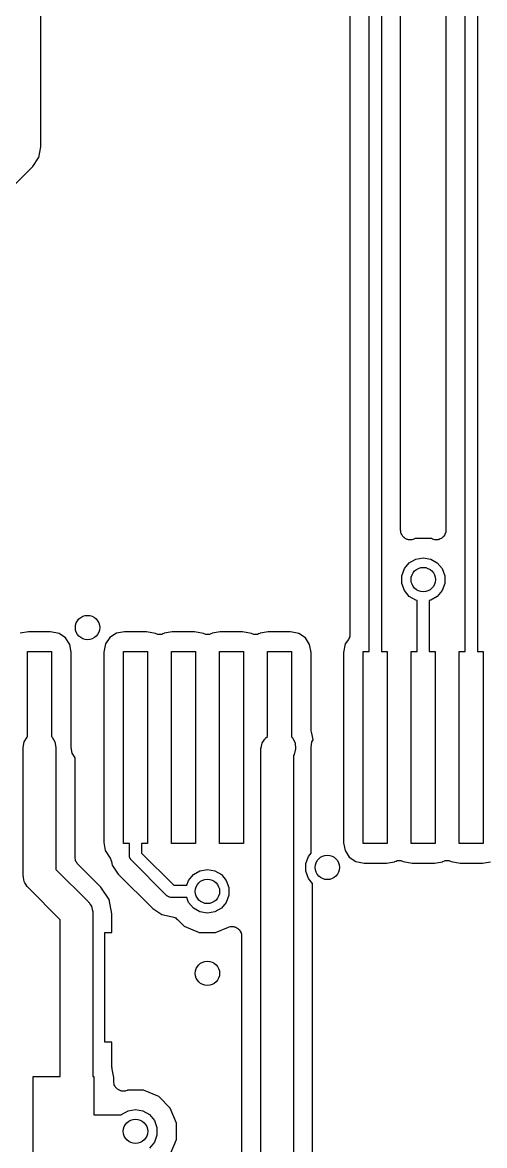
# Model space of a CAD drawing. Extents: x 85 to 210, y -138 to -65.
# Drawn here: x 123.57 to 128.39, y -113.15 to -101.44 of the extents above; entities that cross this region are included whole.
import ezdxf

# ---------------------------------------------------------------- set-up
doc = ezdxf.new("R2010")
doc.units = 0
doc.header["$MEASUREMENT"] = 0
doc.layers.add('BLACK', color=7, linetype='CONTINUOUS')

msp = doc.modelspace()

# ---------------------------------------------------------------- linework, layer by layer
at = {"layer": 'Black'}
for p, q in [((127.986, -89.0099), (127.986, -106.736)), ((128.186, -108), (128.186, -89)), ((128.314, -89.0263), (128.314, -108)), ((127.186, -108), (127.186, -89.7167)), ((127.313, -89.7167), (127.313, -108)), ((126.986, -89.8818), (126.986, -107.818)), ((127.513, -106.736), (127.513, -89.8818)), ((123.763, -102.74), (123.763, -99.7139)), ((123.742, -102.85), (123.763, -102.74)), ((123.679, -102.943), (123.738, -102.856)), ((123.738, -102.856), (123.742, -102.85)), ((123.738, -102.856), (123.738, -102.856)), ((123.738, -102.856), (123.738, -102.856)), ((120.757, -105.866), (123.679, -102.943)), ((127.515, -106.747), (127.513, -106.736)), ((127.516, -106.758), (127.515, -106.747)), ((127.985, -106.747), (127.984, -106.758)), ((127.986, -106.736), (127.985, -106.747)), ((127.518, -106.764), (127.516, -106.758)), ((127.52, -106.77), (127.518, -106.764)), ((127.525, -106.78), (127.52, -106.77)), ((127.529, -106.79), (127.525, -106.78)), ((127.534, -106.795), (127.529, -106.79)), ((127.537, -106.8), (127.534, -106.795)), ((127.545, -106.807), (127.537, -106.8)), ((127.553, -106.815), (127.545, -106.807)), ((127.558, -106.819), (127.553, -106.815)), ((127.563, -106.823), (127.558, -106.819)), ((127.574, -106.827), (127.563, -106.823)), ((127.583, -106.832), (127.574, -106.827)), ((127.59, -106.832), (127.583, -106.832)), ((127.596, -106.835), (127.59, -106.832)), ((127.607, -106.835), (127.596, -106.835)), ((127.618, -106.836), (127.607, -106.835)), ((127.624, -106.835), (127.618, -106.836)), ((127.631, -106.835), (127.624, -106.835)), ((127.641, -106.831), (127.631, -106.835)), ((127.652, -106.829), (127.641, -106.831)), ((127.665, -106.823), (127.652, -106.829)), ((127.835, -106.823), (127.665, -106.823)), ((127.848, -106.828), (127.835, -106.823)), ((127.859, -106.831), (127.848, -106.828)), ((127.869, -106.835), (127.859, -106.831)), ((127.876, -106.835), (127.869, -106.835)), ((127.882, -106.836), (127.876, -106.835)), ((127.893, -106.835), (127.882, -106.836)), ((127.904, -106.835), (127.893, -106.835)), ((127.91, -106.832), (127.904, -106.835)), ((127.916, -106.831), (127.91, -106.832)), ((127.926, -106.826), (127.916, -106.831)), ((127.936, -106.823), (127.926, -106.826)), ((127.942, -106.818), (127.936, -106.823)), ((127.947, -106.815), (127.942, -106.818)), ((127.955, -106.807), (127.947, -106.815)), ((127.963, -106.8), (127.955, -106.807)), ((127.966, -106.795), (127.963, -106.8)), ((127.971, -106.79), (127.966, -106.795)), ((127.975, -106.78), (127.971, -106.79)), ((127.98, -106.77), (127.975, -106.78)), ((127.982, -106.764), (127.98, -106.77)), ((127.984, -106.758), (127.982, -106.764)), ((127.553, -107.136), (127.604, -107.075)), ((127.604, -107.075), (127.672, -107.036)), ((127.672, -107.036), (127.75, -107.022)), ((127.75, -107.022), (127.828, -107.036)), ((127.828, -107.036), (127.896, -107.075)), ((127.896, -107.075), (127.947, -107.136)), ((127.526, -107.21), (127.553, -107.136)), ((127.526, -107.29), (127.526, -107.21)), ((127.947, -107.136), (127.974, -107.21)), ((127.974, -107.21), (127.974, -107.29)), ((127.553, -107.364), (127.526, -107.29)), ((127.974, -107.29), (127.947, -107.364)), ((127.604, -107.425), (127.553, -107.364)), ((127.672, -107.464), (127.604, -107.425)), ((127.896, -107.425), (127.828, -107.464)), ((127.947, -107.364), (127.896, -107.425)), ((127.686, -107.467), (127.672, -107.464)), ((127.686, -108), (127.686, -107.467)), ((127.828, -107.464), (127.813, -107.467)), ((127.813, -107.467), (127.813, -108)), ((123.634, -107.794), (123.549, -107.81)), ((123.865, -107.794), (123.634, -107.794)), ((123.954, -107.812), (123.865, -107.794)), ((124.634, -107.794), (124.552, -107.81)), ((124.865, -107.794), (124.634, -107.794)), ((124.959, -107.813), (124.865, -107.794)), ((125.134, -107.794), (125.049, -107.81)), ((125.365, -107.794), (125.134, -107.794)), ((125.459, -107.813), (125.365, -107.794)), ((125.634, -107.794), (125.549, -107.81)), ((125.865, -107.794), (125.634, -107.794)), ((125.959, -107.813), (125.865, -107.794)), ((126.134, -107.794), (126.049, -107.81)), ((126.365, -107.794), (126.134, -107.794)), ((126.454, -107.812), (126.365, -107.794)), ((124.021, -107.858), (123.954, -107.812)), ((124.065, -107.927), (124.021, -107.858)), ((124.483, -107.854), (124.437, -107.921)), ((124.552, -107.81), (124.483, -107.854)), ((124.966, -107.815), (124.959, -107.813)), ((124.976, -107.82), (124.966, -107.815)), ((124.983, -107.821), (124.976, -107.82)), ((124.989, -107.822), (124.983, -107.821)), ((125, -107.822), (124.989, -107.822)), ((125.011, -107.823), (125, -107.822)), ((125.017, -107.821), (125.011, -107.823)), ((125.023, -107.821), (125.017, -107.821)), ((125.034, -107.816), (125.023, -107.821)), ((125.045, -107.813), (125.034, -107.816)), ((125.049, -107.81), (125.045, -107.813)), ((125.466, -107.815), (125.459, -107.813)), ((125.476, -107.82), (125.466, -107.815)), ((125.483, -107.821), (125.476, -107.82)), ((125.489, -107.822), (125.483, -107.821)), ((125.5, -107.822), (125.489, -107.822)), ((125.511, -107.823), (125.5, -107.822)), ((125.517, -107.821), (125.511, -107.823)), ((125.523, -107.821), (125.517, -107.821)), ((125.534, -107.816), (125.523, -107.821)), ((125.545, -107.813), (125.534, -107.816)), ((125.549, -107.81), (125.545, -107.813)), ((125.966, -107.815), (125.959, -107.813)), ((125.976, -107.82), (125.966, -107.815)), ((125.983, -107.821), (125.976, -107.82)), ((125.989, -107.822), (125.983, -107.821)), ((126, -107.822), (125.989, -107.822)), ((126.011, -107.823), (126, -107.822)), ((126.017, -107.821), (126.011, -107.823)), ((126.023, -107.821), (126.017, -107.821)), ((126.034, -107.816), (126.023, -107.821)), ((126.045, -107.813), (126.034, -107.816)), ((126.049, -107.81), (126.045, -107.813)), ((126.521, -107.858), (126.454, -107.812)), ((126.565, -107.927), (126.521, -107.858)), ((126.969, -107.874), (126.937, -107.921)), ((126.974, -107.863), (126.969, -107.874)), ((126.98, -107.852), (126.974, -107.863)), ((126.981, -107.847), (126.98, -107.852)), ((126.983, -107.842), (126.981, -107.847)), ((126.984, -107.83), (126.983, -107.842)), ((126.986, -107.818), (126.984, -107.83)), ((123.625, -108.886), (123.625, -108)), ((123.625, -108), (123.875, -108)), ((123.875, -108), (123.875, -108.886)), ((124.08, -108.005), (124.065, -107.927)), ((124.08, -109), (124.08, -108.005)), ((124.437, -107.921), (124.42, -108.006)), ((124.42, -108.006), (124.42, -109)), ((124.625, -110), (124.625, -108)), ((124.625, -108), (124.875, -108)), ((124.875, -108), (124.875, -110)), ((125.125, -110), (125.125, -108)), ((125.125, -108), (125.375, -108)), ((125.375, -108), (125.375, -110)), ((125.625, -110), (125.625, -108)), ((125.625, -108), (125.875, -108)), ((125.875, -108), (125.875, -110)), ((126.125, -108.885), (126.125, -108)), ((126.125, -108), (126.375, -108)), ((126.375, -108), (126.375, -108.888)), ((126.581, -108.009), (126.565, -107.927)), ((126.581, -108.815), (126.581, -108.009)), ((126.937, -107.921), (126.919, -108.01)), ((126.919, -108.01), (126.919, -108.995)), ((127.125, -110), (127.125, -108)), ((127.125, -108), (127.186, -108)), ((127.313, -108), (127.375, -108)), ((127.375, -108), (127.375, -110)), ((127.625, -110), (127.625, -108)), ((127.625, -108), (127.686, -108)), ((127.813, -108), (127.875, -108)), ((127.875, -108), (127.875, -110)), ((128.125, -110), (128.125, -108)), ((128.125, -108), (128.186, -108)), ((128.314, -108), (128.375, -108)), ((128.375, -108), (128.375, -110)), ((126.583, -108.827), (126.581, -108.815)), ((126.584, -108.839), (126.583, -108.827)), ((126.586, -108.844), (126.584, -108.839)), ((126.587, -108.849), (126.586, -108.844)), ((126.589, -108.852), (126.587, -108.849)), ((126.602, -108.921), (126.589, -108.852)), ((123.58, -109), (123.59, -108.942)), ((123.59, -108.942), (123.62, -108.891)), ((123.62, -108.891), (123.625, -108.886)), ((123.875, -108.886), (123.88, -108.891)), ((123.88, -108.891), (123.91, -108.942)), ((123.91, -108.942), (123.92, -109)), ((126.062, -108.988), (126.066, -108.966)), ((126.066, -108.966), (126.07, -108.959)), ((126.07, -108.959), (126.072, -108.952)), ((126.072, -108.952), (126.085, -108.934)), ((126.085, -108.934), (126.096, -108.915)), ((126.096, -108.915), (126.102, -108.91)), ((126.102, -108.91), (126.106, -108.904)), ((126.106, -108.904), (126.125, -108.885)), ((126.375, -108.888), (126.389, -108.902)), ((126.389, -108.902), (126.414, -108.956)), ((126.414, -108.956), (126.419, -109.015)), ((126.58, -109), (126.59, -108.942)), ((126.59, -108.942), (126.602, -108.921)), ((123.58, -110.34), (123.58, -109)), ((123.92, -109), (123.92, -110.27)), ((124.09, -109.058), (124.08, -109)), ((124.12, -109.109), (124.09, -109.058)), ((124.42, -109), (124.419, -109.005)), ((124.419, -109.005), (124.419, -109.991)), ((126.056, -109.024), (126.057, -109.017)), ((126.056, -113.514), (126.056, -109.024)), ((126.057, -109.009), (126.062, -108.988)), ((126.057, -109.017), (126.057, -109.009)), ((126.404, -109.072), (126.396, -109.083)), ((126.396, -109.083), (126.396, -113.584)), ((126.419, -109.015), (126.404, -109.072)), ((126.58, -110.103), (126.58, -109)), ((126.919, -108.995), (126.92, -109)), ((126.92, -109), (126.92, -109.995)), ((124.12, -110.145), (124.12, -109.109)), ((124.12, -109.109), (124.12, -109.109)), ((124.419, -109.991), (124.435, -110.073)), ((124.686, -110), (124.625, -110)), ((124.686, -110.127), (124.686, -110)), ((124.875, -110), (124.813, -110)), ((124.813, -110), (124.813, -110.101)), ((125.375, -110), (125.125, -110)), ((125.875, -110), (125.625, -110)), ((126.92, -109.995), (126.935, -110.073)), ((127.375, -110), (127.125, -110)), ((127.875, -110), (127.625, -110)), ((128.375, -110), (128.125, -110)), ((124.435, -110.073), (124.487, -110.154)), ((124.687, -110.13), (124.686, -110.127)), ((124.687, -110.133), (124.687, -110.13)), ((124.689, -110.141), (124.687, -110.133)), ((124.69, -110.149), (124.689, -110.141)), ((124.813, -110.101), (125.149, -110.436)), ((126.526, -110.21), (126.553, -110.136)), ((126.553, -110.136), (126.58, -110.103)), ((126.935, -110.073), (126.979, -110.142)), ((126.979, -110.142), (127.046, -110.188)), ((124.121, -110.15), (124.12, -110.145)), ((124.12, -110.154), (124.121, -110.15)), ((124.124, -110.167), (124.12, -110.154)), ((124.126, -110.18), (124.124, -110.167)), ((124.128, -110.183), (124.126, -110.18)), ((124.129, -110.188), (124.128, -110.183)), ((124.137, -110.198), (124.129, -110.188)), ((124.143, -110.21), (124.137, -110.198)), ((124.147, -110.212), (124.143, -110.21)), ((124.149, -110.216), (124.147, -110.212)), ((124.39, -110.457), (124.149, -110.216)), ((124.487, -110.154), (124.487, -110.156)), ((124.487, -110.156), (124.488, -110.157)), ((124.488, -110.157), (124.494, -110.172)), ((124.494, -110.172), (124.5, -110.187)), ((124.5, -110.187), (124.5, -110.188)), ((124.5, -110.188), (124.501, -110.189)), ((124.501, -110.189), (124.508, -110.227)), ((124.508, -110.227), (124.571, -110.32)), ((124.692, -110.151), (124.69, -110.149)), ((124.692, -110.154), (124.692, -110.151)), ((124.697, -110.161), (124.692, -110.154)), ((124.701, -110.168), (124.697, -110.161)), ((124.703, -110.17), (124.701, -110.168)), ((124.705, -110.172), (124.703, -110.17)), ((125.078, -110.545), (124.705, -110.172)), ((126.526, -110.29), (126.526, -110.21)), ((127.046, -110.188), (127.135, -110.206)), ((127.135, -110.206), (127.366, -110.206)), ((127.366, -110.206), (127.451, -110.19)), ((127.451, -110.19), (127.455, -110.187)), ((127.455, -110.187), (127.466, -110.184)), ((127.466, -110.184), (127.477, -110.179)), ((127.477, -110.179), (127.483, -110.179)), ((127.483, -110.179), (127.489, -110.177)), ((127.489, -110.177), (127.5, -110.178)), ((127.5, -110.178), (127.511, -110.178)), ((127.511, -110.178), (127.517, -110.179)), ((127.517, -110.179), (127.524, -110.18)), ((127.524, -110.18), (127.534, -110.185)), ((127.534, -110.185), (127.541, -110.187)), ((127.541, -110.187), (127.635, -110.206)), ((127.635, -110.206), (127.866, -110.206)), ((127.866, -110.206), (127.951, -110.19)), ((127.951, -110.19), (127.955, -110.187)), ((127.955, -110.187), (127.966, -110.184)), ((127.966, -110.184), (127.977, -110.179)), ((127.977, -110.179), (127.983, -110.179)), ((127.983, -110.179), (127.989, -110.177)), ((127.989, -110.177), (128, -110.178)), ((128, -110.178), (128.011, -110.178)), ((128.011, -110.178), (128.017, -110.179)), ((128.017, -110.179), (128.024, -110.18)), ((128.024, -110.18), (128.034, -110.185)), ((128.034, -110.185), (128.041, -110.187)), ((128.041, -110.187), (128.135, -110.206)), ((128.135, -110.206), (128.366, -110.206)), ((128.366, -110.206), (128.451, -110.19)), ((123.581, -110.347), (123.58, -110.34)), ((123.581, -110.355), (123.581, -110.347)), ((123.586, -110.376), (123.581, -110.355)), ((123.59, -110.398), (123.586, -110.376)), ((123.92, -110.27), (124.256, -110.605)), ((124.571, -110.32), (124.93, -110.679)), ((125.303, -110.386), (125.354, -110.325)), ((125.354, -110.325), (125.422, -110.286)), ((125.422, -110.286), (125.5, -110.272)), ((125.5, -110.272), (125.578, -110.286)), ((125.578, -110.286), (125.646, -110.325)), ((125.646, -110.325), (125.697, -110.386)), ((126.553, -110.364), (126.526, -110.29)), ((126.596, -110.416), (126.553, -110.364)), ((123.594, -110.405), (123.59, -110.398)), ((123.596, -110.412), (123.594, -110.405)), ((123.609, -110.43), (123.596, -110.412)), ((123.62, -110.449), (123.609, -110.43)), ((123.626, -110.454), (123.62, -110.449)), ((123.63, -110.46), (123.626, -110.454)), ((123.965, -110.796), (123.63, -110.46)), ((124.476, -110.585), (124.39, -110.457)), ((125.149, -110.436), (125.284, -110.436)), ((125.284, -110.436), (125.303, -110.386)), ((125.697, -110.386), (125.724, -110.46)), ((125.724, -110.46), (125.724, -110.54)), ((126.596, -113.574), (126.596, -110.416)), ((124.256, -110.605), (124.26, -110.611)), ((124.26, -110.611), (124.266, -110.616)), ((124.505, -110.735), (124.476, -110.585)), ((125.08, -110.547), (125.078, -110.545)), ((125.082, -110.549), (125.08, -110.547)), ((125.089, -110.553), (125.082, -110.549)), ((125.096, -110.558), (125.089, -110.553)), ((125.099, -110.558), (125.096, -110.558)), ((125.101, -110.56), (125.099, -110.558)), ((125.109, -110.561), (125.101, -110.56)), ((125.117, -110.563), (125.109, -110.561)), ((125.12, -110.563), (125.117, -110.563)), ((125.123, -110.563), (125.12, -110.563)), ((125.284, -110.563), (125.123, -110.563)), ((125.303, -110.614), (125.284, -110.563)), ((125.724, -110.54), (125.697, -110.614)), ((124.266, -110.616), (124.277, -110.635)), ((124.277, -110.635), (124.29, -110.654)), ((124.29, -110.654), (124.292, -110.661)), ((124.292, -110.661), (124.295, -110.667)), ((124.295, -110.667), (124.299, -110.689)), ((124.299, -110.689), (124.305, -110.711)), ((124.305, -110.711), (124.304, -110.718)), ((124.304, -110.718), (124.305, -110.725)), ((124.305, -110.725), (124.305, -112.428)), ((124.93, -110.679), (125.023, -110.742)), ((125.354, -110.675), (125.303, -110.614)), ((125.422, -110.714), (125.354, -110.675)), ((125.5, -110.728), (125.422, -110.714)), ((125.578, -110.714), (125.5, -110.728)), ((125.646, -110.675), (125.578, -110.714)), ((125.697, -110.614), (125.646, -110.675)), ((123.965, -112.428), (123.965, -110.796)), ((124.505, -110.928), (124.505, -110.735)), ((125.023, -110.742), (125.137, -110.764)), ((125.137, -110.764), (125.148, -110.769)), ((125.148, -110.769), (125.159, -110.772)), ((125.159, -110.772), (125.164, -110.775)), ((125.164, -110.775), (125.169, -110.777)), ((125.169, -110.777), (125.178, -110.785)), ((125.178, -110.785), (125.188, -110.792)), ((125.188, -110.792), (125.258, -110.862)), ((124.432, -112.072), (124.432, -110.928)), ((124.432, -110.928), (124.505, -110.928)), ((125.258, -110.862), (125.415, -110.927)), ((125.415, -110.927), (125.585, -110.927)), ((125.585, -110.927), (125.718, -110.872)), ((125.718, -110.872), (125.728, -110.87)), ((125.728, -110.87), (125.739, -110.866)), ((125.739, -110.866), (125.745, -110.866)), ((125.745, -110.866), (125.752, -110.865)), ((125.752, -110.865), (125.762, -110.866)), ((125.762, -110.866), (125.773, -110.866)), ((125.773, -110.866), (125.78, -110.868)), ((125.78, -110.868), (125.786, -110.869)), ((125.786, -110.869), (125.796, -110.874)), ((125.796, -110.874), (125.806, -110.878)), ((125.806, -110.878), (125.811, -110.882)), ((125.811, -110.882), (125.817, -110.885)), ((125.817, -110.885), (125.824, -110.893)), ((125.824, -110.893), (125.833, -110.9)), ((125.833, -110.9), (125.836, -110.906)), ((125.836, -110.906), (125.84, -110.911)), ((125.84, -110.911), (125.845, -110.921)), ((125.845, -110.921), (125.85, -110.93)), ((125.85, -110.93), (125.851, -110.937)), ((125.851, -110.937), (125.854, -110.943)), ((125.854, -110.943), (125.854, -110.954)), ((125.854, -110.954), (125.856, -110.964)), ((125.856, -110.964), (125.856, -113.395)), ((124.505, -112.072), (124.432, -112.072)), ((124.505, -112.333), (124.505, -112.072)), ((124.507, -112.343), (124.505, -112.333)), ((124.507, -112.352), (124.507, -112.343)), ((124.523, -112.438), (124.507, -112.352)), ((123.682, -113.572), (123.682, -112.428)), ((123.682, -112.428), (123.965, -112.428)), ((124.305, -112.428), (124.317, -112.428)), ((124.317, -112.428), (124.317, -112.83)), ((124.523, -112.482), (124.523, -112.438)), ((124.525, -112.493), (124.523, -112.482)), ((124.526, -112.504), (124.525, -112.493)), ((124.528, -112.51), (124.526, -112.504)), ((124.529, -112.516), (124.528, -112.51)), ((124.535, -112.526), (124.529, -112.516)), ((124.539, -112.536), (124.535, -112.526)), ((124.543, -112.541), (124.539, -112.536)), ((124.547, -112.546), (124.543, -112.541)), ((124.555, -112.553), (124.547, -112.546)), ((124.562, -112.561), (124.555, -112.553)), ((124.568, -112.564), (124.562, -112.561)), ((124.573, -112.569), (124.568, -112.564)), ((124.584, -112.572), (124.573, -112.569)), ((124.593, -112.577), (124.584, -112.572)), ((124.6, -112.578), (124.593, -112.577)), ((124.606, -112.581), (124.6, -112.578)), ((124.617, -112.581), (124.606, -112.581)), ((124.628, -112.582), (124.617, -112.581)), ((124.634, -112.581), (124.628, -112.582)), ((124.641, -112.581), (124.634, -112.581)), ((124.651, -112.577), (124.641, -112.581)), ((124.662, -112.575), (124.651, -112.577)), ((124.665, -112.573), (124.662, -112.575)), ((124.835, -112.573), (124.665, -112.573)), ((124.992, -112.638), (124.835, -112.573)), ((125.112, -112.758), (124.992, -112.638)), ((124.317, -112.83), (124.6, -112.83)), ((124.6, -112.83), (124.604, -112.825)), ((124.604, -112.825), (124.672, -112.786)), ((124.672, -112.786), (124.75, -112.772)), ((124.75, -112.772), (124.828, -112.786)), ((124.828, -112.786), (124.896, -112.825)), ((124.896, -112.825), (124.947, -112.886)), ((125.177, -112.915), (125.112, -112.758)), ((124.947, -112.886), (124.974, -112.96)), ((125.177, -113.085), (125.177, -112.915)), ((124.974, -113.04), (124.947, -113.114)), ((124.974, -112.96), (124.974, -113.04)), ((124.947, -113.114), (124.896, -113.175)), ((125.112, -113.242), (125.177, -113.085))]:
    msp.add_line(p, q, dxfattribs=at)
for centre in [(127.75, -107.25), (124.25, -107.75), (126.75, -110.25), (125.5, -110.5), (125.5, -111.354), (124.75, -113)]:
    msp.add_circle(centre, 0.127, dxfattribs=at)

doc.saveas('drawing.dxf')
